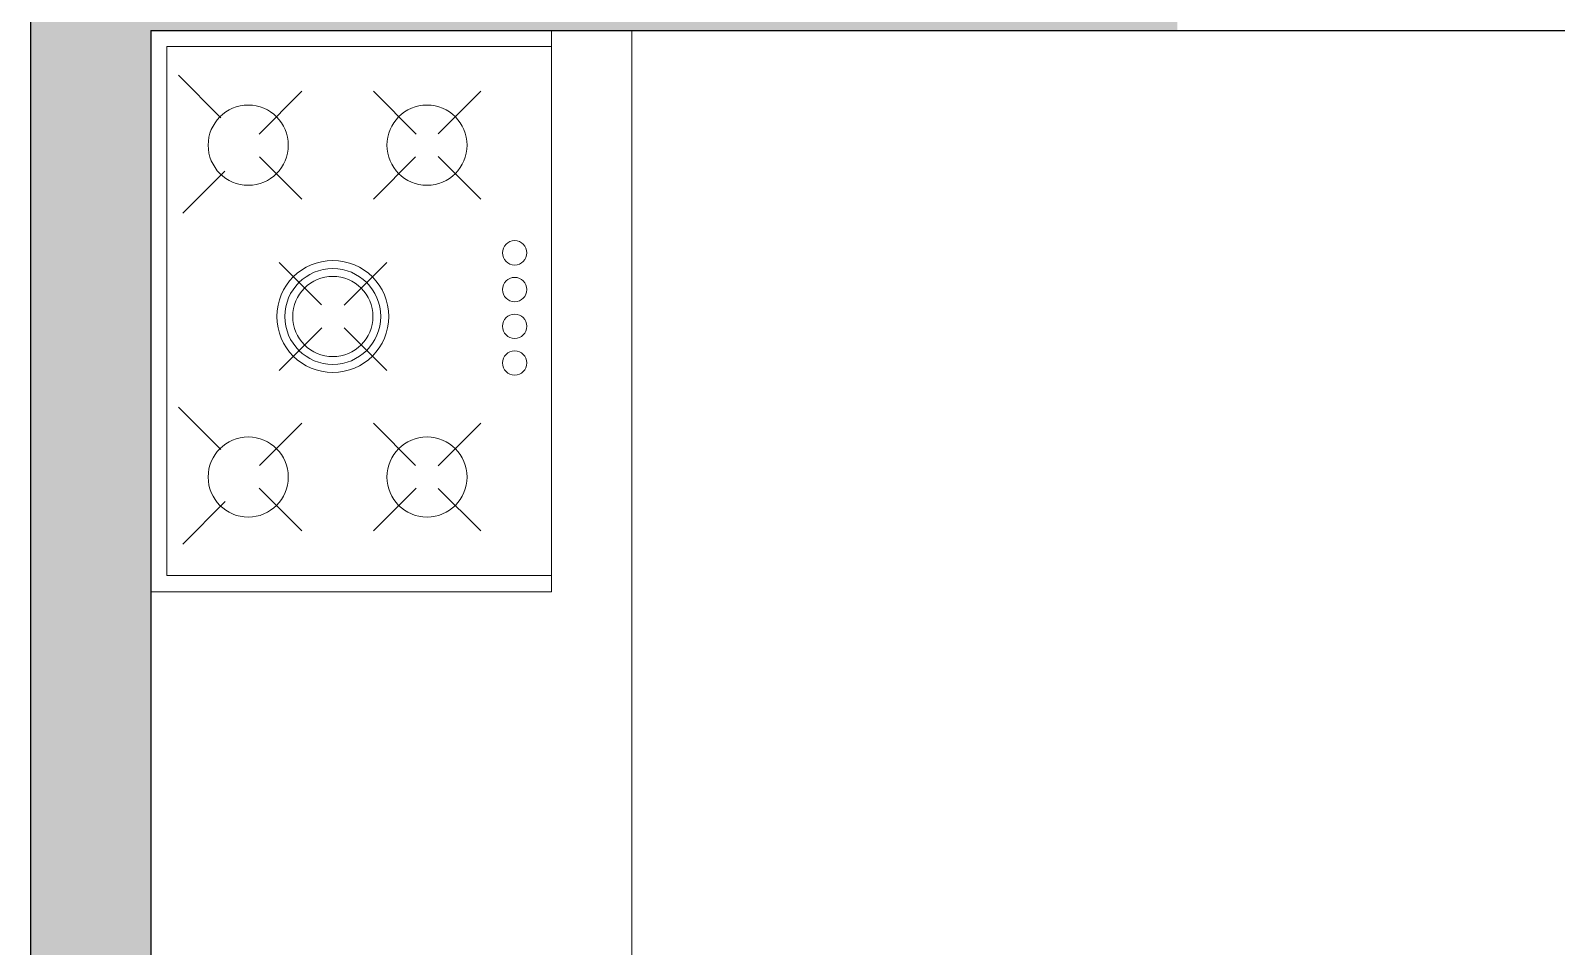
# Model space of a CAD drawing. Header units: inches. Extents: x 2 to 116, y 2 to 108.
# Drawn here: x 2.121 to 4.024, y 18.072 to 19.214 of the extents above; entities that cross this region are included whole.
import ezdxf

# ---------------------------------------------------------------- set-up
doc = ezdxf.new("R2010")
doc.units = ezdxf.units.IN
doc.header["$MEASUREMENT"] = 0
doc.layers.add('13 MOBÍLIA', color=252, linetype='Continuous', lineweight=9)
doc.layers.add('14 LOUÇAS - METAIS - BANCADAS', color=252, linetype='Continuous', lineweight=9)
doc.layers.add('15.1 HACHURA PAREDES', color=253, linetype='Continuous')

# ---------------------------------------------------------------- blocks, each defined once
blk = doc.blocks.new('COOKTOP 5 BOCAS')
at = {"layer": '13 MOBÍLIA', "ltscale": 3.5}
for p, q in [((0, -0.5), (0, 0)), ((0.7, 0), (0, 0)), ((0.7, -0.5), (0.7, 0)), ((0.02, -0.5), (0.02, -0.02)), ((0.02, -0.02), (0.68, -0.02)), ((0.1089, -0.0875), (0.0558, -0.0345)), ((0.5228, -0.0875), (0.4698, -0.0345)), ((0.68, -0.5), (0.68, -0.02)), ((0.1752, -0.0924), (0.2278, -0.0398)), ((0.5876, -0.093), (0.6408, -0.0398)), ((0.1291, -0.1352), (0.0758, -0.1884)), ((0.1575, -0.1358), (0.2102, -0.1884)), ((0.5425, -0.1358), (0.4898, -0.1884)), ((0.5709, -0.1352), (0.6242, -0.1884)), ((0.3422, -0.213), (0.2895, -0.1603)), ((0.3707, -0.2135), (0.4239, -0.1603)), ((0.3426, -0.2413), (0.2895, -0.2943)), ((0.3709, -0.2413), (0.4239, -0.2943)), ((0.1291, -0.331), (0.0758, -0.2778)), ((0.1575, -0.3304), (0.2102, -0.2778)), ((0.5425, -0.3304), (0.4898, -0.2778)), ((0.5709, -0.331), (0.6242, -0.2778)), ((0.1289, -0.3587), (0.0758, -0.4117)), ((0.1572, -0.3587), (0.2102, -0.4117)), ((0.5428, -0.3587), (0.4898, -0.4117)), ((0.5711, -0.3587), (0.6242, -0.4117)), ((0.7, -0.5), (0, -0.5)), ((0.018, -0.5), (0.7, -0.5))]:
    blk.add_line(p, q, dxfattribs=at)
for centre, radius in [((0.143, -0.1216), 0.05), ((0.557, -0.1216), 0.05), ((0.3567, -0.2271), 0.0698), ((0.3567, -0.2271), 0.0598), ((0.3567, -0.2271), 0.05), ((0.143, -0.3446), 0.05), ((0.557, -0.3446), 0.05), ((0.2773, -0.454), 0.0152), ((0.3231, -0.454), 0.0152), ((0.3689, -0.454), 0.0152), ((0.4147, -0.454), 0.0152)]:
    blk.add_circle(centre, radius, dxfattribs=at)

msp = doc.modelspace()

# ---------------------------------------------------------------- hatches: boundary and pattern name
at = {"layer": '15.1 HACHURA PAREDES'}
h = msp.add_hatch(color=256, dxfattribs=at)
h.dxf.hatch_style = 1
h.paths.add_polyline_path([(2.2706, 19.2143), (3.5513, 19.2143), (3.5513, 19.3643), (2.1206, 19.3643), (2.1206, 11.9143), (2.2706, 11.9143)])
h.paths.add_polyline_path([(6.8206, 19.2143), (6.6706, 19.2143), (6.6706, 18.9493), (6.8206, 18.9493), (6.8206, 18.9743)])
h.paths.add_polyline_path([(6.8206, 19.3643), (5.5513, 19.3643), (5.5513, 19.2143), (6.6706, 19.2143), (6.8206, 19.2143)])

# ---------------------------------------------------------------- linework, layer by layer
for p, q in [((2.1206, 25.7643), (2.1206, 5.7643)), ((2.2706, 19.2143), (2.2706, 11.9143)), ((2.2706, 19.2143), (6.6606, 19.2143))]:
    msp.add_line(p, q)
at = {"layer": '14 LOUÇAS - METAIS - BANCADAS'}
for p, q in [((2.8706, 19.2143), (2.2706, 19.2143)), ((2.8706, 16.9676), (2.8706, 19.2143))]:
    msp.add_line(p, q, dxfattribs=at)

# ---------------------------------------------------------------- block references
at = {"layer": '13 MOBÍLIA', "xscale": -1, "rotation": 89.99999999989576}
msp.add_blockref('COOKTOP 5 BOCAS', (2.2706, 19.2143), dxfattribs=at)

doc.saveas('drawing.dxf')
